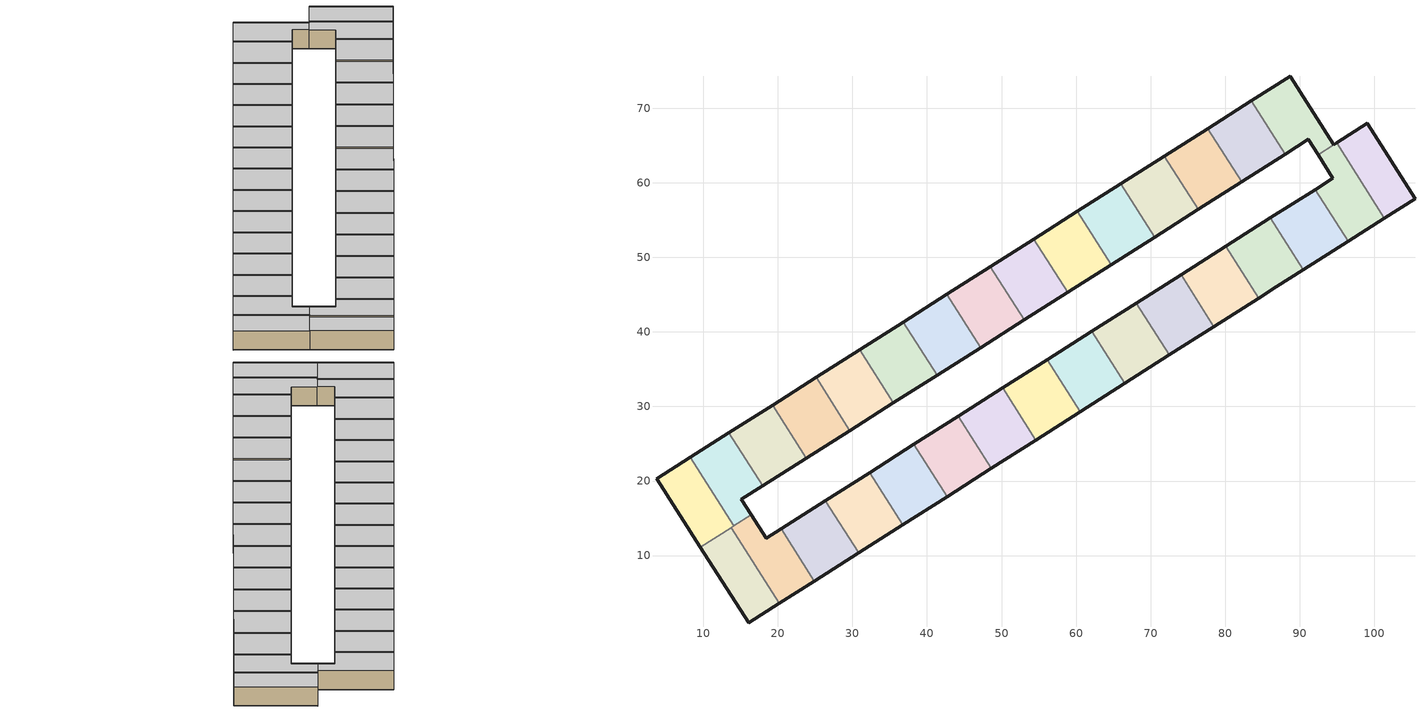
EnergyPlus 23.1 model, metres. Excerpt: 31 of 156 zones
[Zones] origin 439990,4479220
b56bda9013da5b2d_F3_dwelling_0
 floor to b56bda9013da5b2d_F2_dwelling_0 (EU_floor_Construction): 20.19,3.58 13.73,13.73 9.61,11.11 16.12,0.98 z9
 wall outside (EU_wall_Construction): 20.19,3.58 16.12,0.98 9.61,11.11 z9:12
 wall to b56bda9013da5b2d_F3_dwelling_1 (EU_wall_Construction): 13.73,13.73 20.19,3.58 z9:12
 wall to b56bda9013da5b2d_F3_dwelling_16 (EU_wall_Construction): 9.61,11.11 13.73,13.73 z9:12
 ceiling to b56bda9013da5b2d_F4_dwelling_0 (EU_floor_Construction): 13.73,13.73 20.19,3.58 16.12,0.98 9.61,11.11 z12
b56bda9013da5b2d_F3_dwelling_1
 floor to b56bda9013da5b2d_F2_dwelling_1 (EU_floor_Construction): 24.89,6.58 20.43,13.59 18.46,12.34 16.45,15.45 13.73,13.73 20.19,3.58 z9
 wall outside (EU_wall_Construction): 24.89,6.58 20.19,3.58 / 16.45,15.45 18.46,12.34 20.43,13.59 z9:12
 wall to b56bda9013da5b2d_F3_dwelling_2 (EU_wall_Construction): 20.43,13.59 24.89,6.58 z9:12
 wall to b56bda9013da5b2d_F3_dwelling_17 (EU_wall_Construction): 14.12,13.97 16.45,15.45 z9:12
 wall to b56bda9013da5b2d_F3_dwelling_16 (EU_wall_Construction): 13.73,13.73 14.12,13.97 z9:12
 ceiling to b56bda9013da5b2d_F4_dwelling_1 (EU_floor_Construction): 20.43,13.59 24.89,6.58 20.19,3.58 13.73,13.73 16.45,15.45 18.46,12.34 z12
b56bda9013da5b2d_F3_dwelling_10
 floor to b56bda9013da5b2d_F2_dwelling_10 (EU_floor_Construction): 78.48,40.71 74.07,47.66 68.08,43.86 72.5,36.9 z9
 wall outside (EU_wall_Construction): 68.08,43.86 74.07,47.66 / 78.48,40.71 72.5,36.9 z9:12
 wall to b56bda9013da5b2d_F3_dwelling_9 (EU_wall_Construction): 72.5,36.9 68.08,43.86 z9:12
 wall to b56bda9013da5b2d_F3_dwelling_11 (EU_wall_Construction): 74.07,47.66 78.48,40.71 z9:12
 ceiling to b56bda9013da5b2d_F4_dwelling_10 (EU_floor_Construction): 74.07,47.66 78.48,40.71 72.5,36.9 68.08,43.86 z12
b56bda9013da5b2d_F3_dwelling_11
 floor to b56bda9013da5b2d_F2_dwelling_11 (EU_floor_Construction): 84.47,44.53 80.07,51.47 74.07,47.66 78.48,40.71 z9
 wall outside (EU_wall_Construction): 74.07,47.66 80.07,51.47 / 84.47,44.53 78.48,40.71 z9:12
 wall to b56bda9013da5b2d_F3_dwelling_12 (EU_wall_Construction): 80.07,51.47 84.47,44.53 z9:12
 ceiling to b56bda9013da5b2d_F4_dwelling_11 (EU_floor_Construction): 80.07,51.47 84.47,44.53 78.48,40.71 74.07,47.66 z12
b56bda9013da5b2d_F3_dwelling_12
 floor to b56bda9013da5b2d_F2_dwelling_12 (EU_floor_Construction): 90.47,48.34 86.07,55.28 80.07,51.47 84.47,44.53 86.83,46.03 z9
 wall outside (EU_wall_Construction): 80.07,51.47 86.07,55.28 / 90.47,48.34 86.83,46.03 84.47,44.53 z9:12
 wall to b56bda9013da5b2d_F3_dwelling_13 (EU_wall_Construction): 86.07,55.28 90.47,48.34 z9:12
 ceiling to b56bda9013da5b2d_F4_dwelling_12 (EU_floor_Construction): 86.07,55.28 90.47,48.34 86.83,46.03 84.47,44.53 80.07,51.47 z12
b56bda9013da5b2d_F3_dwelling_13
 floor to b56bda9013da5b2d_F2_dwelling_13 (EU_floor_Construction): 96.47,52.14 92.06,59.09 86.07,55.28 90.47,48.34 z9
 wall outside (EU_wall_Construction): 86.07,55.28 92.06,59.09 / 96.47,52.14 90.47,48.34 z9:12
 wall to b56bda9013da5b2d_F3_dwelling_14 (EU_wall_Construction): 92.06,59.09 96.47,52.14 z9:12
 ceiling to b56bda9013da5b2d_F4_dwelling_13 (EU_floor_Construction): 92.06,59.09 96.47,52.14 90.47,48.34 86.07,55.28 z12
b56bda9013da5b2d_F3_dwelling_14
 floor adiabatic (EU_floor_Construction): 101.34,55.23 94.92,65.33 92.45,63.77 94.45,60.6 92.06,59.09 96.47,52.14 z9; 94.54,65.09 88.7,74.29 83.47,70.96 88.01,63.82 91.16,65.82 92.45,63.77 z9
 wall outside (EU_wall_Construction): 101.34,55.23 96.47,52.14 / 92.06,59.09 94.45,60.6 92.46,63.77 / 94.54,65.09 94.92,65.33 z9:12
 wall to b56bda9013da5b2d_F3_dwelling_15 (EU_wall_Construction): 94.92,65.33 101.34,55.23 z9:12
 wall to b56bda9013da5b2d_F3_dwelling_30 (EU_wall_Construction): 92.46,63.77 94.54,65.09 z9:12
 ceiling to b56bda9013da5b2d_F4_dwelling_30 (EU_floor_Construction): 94.92,65.33 101.34,55.23 96.47,52.14 92.06,59.09 94.45,60.6 92.45,63.77 z12; 88.7,74.29 94.54,65.09 92.45,63.77 91.16,65.82 88.01,63.82 83.47,70.96 z12
b56bda9013da5b2d_F3_dwelling_15
 floor to b56bda9013da5b2d_F2_dwelling_15 (EU_floor_Construction): 105.45,57.83 99.05,67.96 94.92,65.33 101.34,55.23 z9
 wall outside (EU_wall_Construction): 94.92,65.33 99.05,67.96 105.45,57.83 101.34,55.23 z9:12
 ceiling to b56bda9013da5b2d_F4_dwelling_15 (EU_floor_Construction): 99.05,67.96 105.45,57.83 101.34,55.23 94.92,65.33 z12
b56bda9013da5b2d_F3_dwelling_16
 floor to b56bda9013da5b2d_F2_dwelling_16 (EU_floor_Construction): 14.12,13.97 8.28,23.17 3.73,20.28 9.61,11.11 z9
 wall outside (EU_wall_Construction): 9.61,11.11 3.73,20.28 8.28,23.17 z9:12
 wall to b56bda9013da5b2d_F3_dwelling_17 (EU_wall_Construction): 8.28,23.17 14.12,13.97 z9:12
 ceiling to b56bda9013da5b2d_F4_dwelling_16 (EU_floor_Construction): 8.28,23.17 14.12,13.97 9.61,11.11 3.73,20.28 z12
b56bda9013da5b2d_F3_dwelling_17
 floor to b56bda9013da5b2d_F2_dwelling_17 (EU_floor_Construction): 16.45,15.45 15.1,17.52 17.97,19.34 13.45,26.45 8.28,23.17 14.12,13.97 z9
 wall outside (EU_wall_Construction): 8.28,23.17 13.45,26.45 / 17.97,19.34 15.1,17.52 16.45,15.45 z9:12
 wall to b56bda9013da5b2d_F3_dwelling_18 (EU_wall_Construction): 13.45,26.45 17.97,19.34 z9:12
 ceiling to b56bda9013da5b2d_F4_dwelling_17 (EU_floor_Construction): 13.45,26.45 17.97,19.34 15.1,17.52 16.45,15.45 14.12,13.97 8.28,23.17 z12
b56bda9013da5b2d_F3_dwelling_18
 floor to b56bda9013da5b2d_F2_dwelling_18 (EU_floor_Construction): 23.82,23.05 19.29,30.17 13.45,26.45 17.97,19.34 z9
 wall outside (EU_wall_Construction): 13.45,26.45 19.29,30.17 / 23.82,23.05 17.97,19.34 z9:12
 wall to b56bda9013da5b2d_F3_dwelling_19 (EU_wall_Construction): 19.29,30.17 23.82,23.05 z9:12
 ceiling to b56bda9013da5b2d_F4_dwelling_18 (EU_floor_Construction): 19.29,30.17 23.82,23.05 17.97,19.34 13.45,26.45 z12
b56bda9013da5b2d_F3_dwelling_19
 floor to b56bda9013da5b2d_F2_dwelling_19 (EU_floor_Construction): 29.66,26.77 25.14,33.88 19.29,30.17 23.82,23.05 z9
 wall outside (EU_wall_Construction): 19.29,30.17 25.14,33.88 / 29.66,26.77 23.82,23.05 z9:12
 wall to b56bda9013da5b2d_F3_dwelling_20 (EU_wall_Construction): 25.14,33.88 29.66,26.77 z9:12
 ceiling to b56bda9013da5b2d_F4_dwelling_19 (EU_floor_Construction): 25.14,33.88 29.66,26.77 23.82,23.05 19.29,30.17 z12
b56bda9013da5b2d_F3_dwelling_2
 floor to b56bda9013da5b2d_F2_dwelling_2 (EU_floor_Construction): 30.82,10.35 26.36,17.36 20.43,13.59 24.89,6.58 z9
 wall outside (EU_wall_Construction): 20.43,13.59 26.36,17.36 / 30.82,10.35 24.89,6.58 z9:12
 wall to b56bda9013da5b2d_F3_dwelling_3 (EU_wall_Construction): 26.36,17.36 30.82,10.35 z9:12
 ceiling to b56bda9013da5b2d_F4_dwelling_2 (EU_floor_Construction): 26.36,17.36 30.82,10.35 24.89,6.58 20.43,13.59 z12
b56bda9013da5b2d_F3_dwelling_20
 floor to b56bda9013da5b2d_F2_dwelling_20 (EU_floor_Construction): 35.51,30.48 30.98,37.6 25.14,33.88 29.66,26.77 z9
 wall outside (EU_wall_Construction): 25.14,33.88 30.98,37.6 / 35.51,30.48 29.66,26.77 z9:12
 wall to b56bda9013da5b2d_F3_dwelling_21 (EU_wall_Construction): 30.98,37.6 35.51,30.48 z9:12
 ceiling to b56bda9013da5b2d_F4_dwelling_20 (EU_floor_Construction): 30.98,37.6 35.51,30.48 29.66,26.77 25.14,33.88 z12
b56bda9013da5b2d_F3_dwelling_21
 floor to b56bda9013da5b2d_F2_dwelling_21 (EU_floor_Construction): 41.35,34.19 36.82,41.31 30.98,37.6 35.51,30.48 z9
 wall outside (EU_wall_Construction): 30.98,37.6 36.82,41.31 / 41.35,34.19 35.51,30.48 z9:12
 wall to b56bda9013da5b2d_F3_dwelling_22 (EU_wall_Construction): 36.82,41.31 41.35,34.19 z9:12
 ceiling to b56bda9013da5b2d_F4_dwelling_21 (EU_floor_Construction): 36.82,41.31 41.35,34.19 35.51,30.48 30.98,37.6 z12
b56bda9013da5b2d_F3_dwelling_22
 floor to b56bda9013da5b2d_F2_dwelling_22 (EU_floor_Construction): 47.19,37.9 42.66,45.02 36.82,41.31 41.35,34.19 z9
 wall outside (EU_wall_Construction): 36.82,41.31 42.66,45.02 / 47.19,37.9 41.35,34.19 z9:12
 wall to b56bda9013da5b2d_F3_dwelling_23 (EU_wall_Construction): 42.66,45.02 47.19,37.9 z9:12
 ceiling to b56bda9013da5b2d_F4_dwelling_22 (EU_floor_Construction): 42.66,45.02 47.19,37.9 41.35,34.19 36.82,41.31 z12
b56bda9013da5b2d_F3_dwelling_23
 floor to b56bda9013da5b2d_F2_dwelling_23 (EU_floor_Construction): 53.03,41.6 48.5,48.73 42.66,45.02 47.19,37.9 z9
 wall outside (EU_wall_Construction): 42.66,45.02 48.5,48.73 / 53.03,41.6 47.19,37.9 z9:12
 wall to b56bda9013da5b2d_F3_dwelling_24 (EU_wall_Construction): 48.5,48.73 53.03,41.6 z9:12
 ceiling to b56bda9013da5b2d_F4_dwelling_23 (EU_floor_Construction): 48.5,48.73 53.03,41.6 47.19,37.9 42.66,45.02 z12
b56bda9013da5b2d_F3_dwelling_24
 floor to b56bda9013da5b2d_F2_dwelling_24 (EU_floor_Construction): 58.86,45.31 54.33,52.44 48.5,48.73 53.03,41.6 z9
 wall outside (EU_wall_Construction): 48.5,48.73 54.33,52.44 / 58.86,45.31 53.03,41.6 z9:12
 wall to b56bda9013da5b2d_F3_dwelling_25 (EU_wall_Construction): 54.33,52.44 58.87,45.31 z9:12
 ceiling to b56bda9013da5b2d_F4_dwelling_24 (EU_floor_Construction): 54.33,52.44 58.86,45.31 53.03,41.6 48.5,48.73 z12
b56bda9013da5b2d_F3_dwelling_25
 floor to b56bda9013da5b2d_F2_dwelling_25 (EU_floor_Construction): 64.7,49.01 60.16,56.15 54.33,52.44 58.86,45.31 z9
 wall outside (EU_wall_Construction): 54.33,52.44 60.16,56.15 / 64.7,49.01 58.86,45.31 z9:12
 wall to b56bda9013da5b2d_F3_dwelling_26 (EU_wall_Construction): 60.16,56.15 64.7,49.01 z9:12
 ceiling to b56bda9013da5b2d_F4_dwelling_25 (EU_floor_Construction): 60.16,56.15 64.7,49.01 58.86,45.31 54.33,52.44 z12
b56bda9013da5b2d_F3_dwelling_26
 floor to b56bda9013da5b2d_F2_dwelling_26 (EU_floor_Construction): 70.53,52.72 65.99,59.86 60.16,56.15 64.7,49.01 z9
 wall outside (EU_wall_Construction): 60.16,56.15 65.99,59.86 / 70.53,52.72 64.7,49.01 z9:12
 wall to b56bda9013da5b2d_F3_dwelling_27 (EU_wall_Construction): 65.99,59.86 70.53,52.72 z9:12
 ceiling to b56bda9013da5b2d_F4_dwelling_26 (EU_floor_Construction): 65.99,59.86 70.53,52.72 64.7,49.01 60.16,56.15 z12
b56bda9013da5b2d_F3_dwelling_27
 floor to b56bda9013da5b2d_F2_dwelling_27 (EU_floor_Construction): 76.36,56.42 71.82,63.56 65.99,59.86 70.53,52.72 z9
 wall outside (EU_wall_Construction): 65.99,59.86 71.82,63.56 / 76.36,56.42 70.53,52.72 z9:12
 wall to b56bda9013da5b2d_F3_dwelling_28 (EU_wall_Construction): 71.82,63.56 76.36,56.42 z9:12
 ceiling to b56bda9013da5b2d_F4_dwelling_27 (EU_floor_Construction): 71.82,63.56 76.36,56.42 70.53,52.72 65.99,59.86 z12
b56bda9013da5b2d_F3_dwelling_28
 floor to b56bda9013da5b2d_F2_dwelling_28 (EU_floor_Construction): 82.19,60.12 77.65,67.26 71.82,63.56 76.36,56.42 z9
 wall outside (EU_wall_Construction): 71.82,63.56 77.65,67.26 / 82.19,60.12 76.36,56.42 z9:12
 wall to b56bda9013da5b2d_F3_dwelling_29 (EU_wall_Construction): 77.65,67.26 82.19,60.12 z9:12
 ceiling to b56bda9013da5b2d_F4_dwelling_28 (EU_floor_Construction): 77.65,67.26 82.19,60.12 76.36,56.42 71.82,63.56 z12
b56bda9013da5b2d_F3_dwelling_29
 floor to b56bda9013da5b2d_F2_dwelling_29 (EU_floor_Construction): 88.01,63.82 83.47,70.96 77.65,67.26 82.19,60.12 z9
 wall outside (EU_wall_Construction): 77.65,67.26 83.47,70.96 / 88.01,63.82 82.19,60.12 z9:12
 wall to b56bda9013da5b2d_F3_dwelling_30 (EU_wall_Construction): 83.47,70.96 88.01,63.82 z9:12
 ceiling to b56bda9013da5b2d_F4_dwelling_29 (EU_floor_Construction): 83.47,70.96 88.01,63.82 82.19,60.12 77.65,67.26 z12
b56bda9013da5b2d_F3_dwelling_3
 floor to b56bda9013da5b2d_F2_dwelling_3 (EU_floor_Construction): 36.75,14.13 32.3,21.13 26.36,17.36 30.82,10.35 z9
 wall outside (EU_wall_Construction): 26.36,17.36 32.3,21.13 / 36.75,14.13 30.82,10.35 z9:12
 wall to b56bda9013da5b2d_F3_dwelling_4 (EU_wall_Construction): 32.3,21.13 36.75,14.13 z9:12
 ceiling to b56bda9013da5b2d_F4_dwelling_3 (EU_floor_Construction): 32.3,21.13 36.75,14.13 30.82,10.35 26.36,17.36 z12
b56bda9013da5b2d_F3_dwelling_30
 floor to b56bda9013da5b2d_F2_dwelling_30 (EU_floor_Construction): 94.54,65.09 88.7,74.29 83.47,70.96 88.01,63.82 91.16,65.82 92.45,63.77 z9; 101.34,55.23 94.92,65.33 92.45,63.77 94.45,60.6 92.06,59.09 96.47,52.14 z9
 wall outside (EU_wall_Construction): 92.46,63.77 91.16,65.82 88.01,63.82 / 83.47,70.96 88.7,74.29 94.54,65.09 z9:12
 ceiling to b56bda9013da5b2d_F4_dwelling_30 (EU_floor_Construction): 88.7,74.29 94.54,65.09 92.45,63.77 91.16,65.82 88.01,63.82 83.47,70.96 z12; 94.92,65.33 101.34,55.23 96.47,52.14 92.06,59.09 94.45,60.6 92.45,63.77 z12
b56bda9013da5b2d_F3_dwelling_4
 floor to b56bda9013da5b2d_F2_dwelling_4 (EU_floor_Construction): 42.69,17.91 38.25,24.91 32.3,21.13 36.75,14.13 z9
 wall outside (EU_wall_Construction): 32.3,21.13 38.25,24.91 / 42.69,17.91 36.75,14.13 z9:12
 wall to b56bda9013da5b2d_F3_dwelling_5 (EU_wall_Construction): 38.25,24.91 42.69,17.91 z9:12
 ceiling to b56bda9013da5b2d_F4_dwelling_4 (EU_floor_Construction): 38.25,24.91 42.69,17.91 36.75,14.13 32.3,21.13 z12
b56bda9013da5b2d_F3_dwelling_5
 floor to b56bda9013da5b2d_F2_dwelling_5 (EU_floor_Construction): 48.64,21.7 44.2,28.69 38.25,24.91 42.69,17.91 z9
 wall outside (EU_wall_Construction): 38.25,24.91 44.2,28.69 / 48.64,21.7 42.69,17.91 z9:12
 wall to b56bda9013da5b2d_F3_dwelling_6 (EU_wall_Construction): 44.2,28.69 48.64,21.7 z9:12
 ceiling to b56bda9013da5b2d_F4_dwelling_5 (EU_floor_Construction): 44.2,28.69 48.64,21.7 42.69,17.91 38.25,24.91 z12
b56bda9013da5b2d_F3_dwelling_6
 floor to b56bda9013da5b2d_F2_dwelling_6 (EU_floor_Construction): 54.59,25.5 50.16,32.47 44.2,28.69 48.64,21.7 z9
 wall outside (EU_wall_Construction): 44.2,28.69 50.16,32.47 / 54.59,25.5 48.64,21.7 z9:12
 wall to b56bda9013da5b2d_F3_dwelling_7 (EU_wall_Construction): 50.16,32.47 54.59,25.5 z9:12
 ceiling to b56bda9013da5b2d_F4_dwelling_6 (EU_floor_Construction): 50.16,32.47 54.59,25.5 48.64,21.7 44.2,28.69 z12
b56bda9013da5b2d_F3_dwelling_7
 floor to b56bda9013da5b2d_F2_dwelling_7 (EU_floor_Construction): 60.56,29.29 56.13,36.26 50.16,32.47 54.59,25.5 z9
 wall outside (EU_wall_Construction): 50.16,32.47 56.13,36.26 / 60.56,29.29 54.59,25.5 z9:12
 wall to b56bda9013da5b2d_F3_dwelling_8 (EU_wall_Construction): 56.13,36.26 60.56,29.29 z9:12
 ceiling to b56bda9013da5b2d_F4_dwelling_7 (EU_floor_Construction): 56.13,36.26 60.56,29.29 54.59,25.5 50.16,32.47 z12
b56bda9013da5b2d_F3_dwelling_8
 floor to b56bda9013da5b2d_F2_dwelling_8 (EU_floor_Construction): 66.52,33.1 62.1,40.06 56.13,36.26 60.56,29.29 z9
 wall outside (EU_wall_Construction): 56.13,36.26 62.1,40.06 / 66.53,33.1 60.56,29.29 z9:12
 wall to b56bda9013da5b2d_F3_dwelling_9 (EU_wall_Construction): 62.1,40.06 66.53,33.1 z9:12
 ceiling to b56bda9013da5b2d_F4_dwelling_8 (EU_floor_Construction): 62.1,40.06 66.52,33.1 60.56,29.29 56.13,36.26 z12
b56bda9013da5b2d_F3_dwelling_9
 floor to b56bda9013da5b2d_F2_dwelling_9 (EU_floor_Construction): 72.5,36.9 68.08,43.86 62.1,40.06 66.52,33.1 z9
 wall outside (EU_wall_Construction): 62.1,40.06 68.08,43.86 / 72.5,36.9 66.53,33.1 z9:12
 ceiling to b56bda9013da5b2d_F4_dwelling_9 (EU_floor_Construction): 68.08,43.86 72.5,36.9 66.52,33.1 62.1,40.06 z12
[Building]
EU S2 Campaign: North Axis=0; Terrain=City; Solar Distribution=FullExterior
[Site:Location]
Madrid: Latitude=40.5; Longitude=-3.5; Time Zone=1; Elevation=609
[SizingPeriod:WeatherFileDays]
AnnualSizingPeriod: Begin Month=1; Begin Day of Month=1; End Month=12; End Day of Month=31; Day of Week for Start Day=Monday; Use Weather File Daylight Saving Period=No; Use Weather File Rain and Snow Indicators=No
[MATERIAL]
EU_InternalMass_Material: Roughness=MediumRough; Thickness=0.1; Conductivity=1; Density=1800; Specific Heat=900; Thermal Absorptance=0.9; Solar Absorptance=0.7; Visible Absorptance=0.7
[MATERIAL:NOMASS] Roughness=MediumRough; Thermal Absorptance=0.9; Solar Absorptance=0.7; Visible Absorptance=0.7
Name | Thermal Resistance
EU_wall_NoMass | 0.609216
EU_floor_NoMass | 0.568163
[CONSTRUCTION]
EU_wall_Construction: EU_wall_NoMass
EU_floor_Construction: EU_floor_NoMass
EU_InternalMass_Construction: EU_InternalMass_Material
[ZONE] Type=1; Multiplier=1; Ceiling Height=autocalculate; Floor Area=autocalculate; Part of Total Floor Area=Yes
Name | Volume
b56bda9013da5b2d_F3_dwelling_0; b56bda9013da5b2d_F3_dwelling_25 | 175.195
b56bda9013da5b2d_F3_dwelling_1 | 175.227
b56bda9013da5b2d_F3_dwelling_10 | 175.218
b56bda9013da5b2d_F3_dwelling_11 | 175.216
b56bda9013da5b2d_F3_dwelling_12 | 175.201
b56bda9013da5b2d_F3_dwelling_13 | 175.232
b56bda9013da5b2d_F3_dwelling_14; b56bda9013da5b2d_F3_dwelling_30 | 350.438
b56bda9013da5b2d_F3_dwelling_15 | 175.203
b56bda9013da5b2d_F3_dwelling_16 | 175.2
b56bda9013da5b2d_F3_dwelling_17; b56bda9013da5b2d_F3_dwelling_20 | 175.209
b56bda9013da5b2d_F3_dwelling_18; b56bda9013da5b2d_F3_dwelling_7 | 175.188
b56bda9013da5b2d_F3_dwelling_19 | 175.198
b56bda9013da5b2d_F3_dwelling_2; b56bda9013da5b2d_F3_dwelling_22; b56bda9013da5b2d_F3_dwelling_3 | 175.204
b56bda9013da5b2d_F3_dwelling_21 | 175.213
b56bda9013da5b2d_F3_dwelling_23 | 175.212
b56bda9013da5b2d_F3_dwelling_24; b56bda9013da5b2d_F3_dwelling_29 | 175.214
b56bda9013da5b2d_F3_dwelling_26 | 175.234
b56bda9013da5b2d_F3_dwelling_27; b56bda9013da5b2d_F3_dwelling_28 | 175.208
b56bda9013da5b2d_F3_dwelling_4 | 175.205
b56bda9013da5b2d_F3_dwelling_5 | 175.238
b56bda9013da5b2d_F3_dwelling_6 | 175.22
b56bda9013da5b2d_F3_dwelling_8 | 175.239
b56bda9013da5b2d_F3_dwelling_9 | 175.202
[INTERNALMASS] Construction=EU_InternalMass_Construction
Name | Zone or ZoneList | Surface Area
b56bda9013da5b2d_F3_dwelling_0_EU_InternalMass | b56bda9013da5b2d_F3_dwelling_0 | 58.3983
b56bda9013da5b2d_F3_dwelling_1_EU_InternalMass | b56bda9013da5b2d_F3_dwelling_1 | 58.4092
b56bda9013da5b2d_F3_dwelling_2_EU_InternalMass | b56bda9013da5b2d_F3_dwelling_2 | 58.4014
b56bda9013da5b2d_F3_dwelling_3_EU_InternalMass | b56bda9013da5b2d_F3_dwelling_3 | 58.4013
b56bda9013da5b2d_F3_dwelling_4_EU_InternalMass | b56bda9013da5b2d_F3_dwelling_4 | 58.4017
b56bda9013da5b2d_F3_dwelling_5_EU_InternalMass | b56bda9013da5b2d_F3_dwelling_5 | 58.4126
b56bda9013da5b2d_F3_dwelling_6_EU_InternalMass | b56bda9013da5b2d_F3_dwelling_6 | 58.4066
b56bda9013da5b2d_F3_dwelling_7_EU_InternalMass | b56bda9013da5b2d_F3_dwelling_7 | 58.396
b56bda9013da5b2d_F3_dwelling_8_EU_InternalMass | b56bda9013da5b2d_F3_dwelling_8 | 58.4132
b56bda9013da5b2d_F3_dwelling_9_EU_InternalMass | b56bda9013da5b2d_F3_dwelling_9 | 58.4006
b56bda9013da5b2d_F3_dwelling_10_EU_InternalMass | b56bda9013da5b2d_F3_dwelling_10 | 58.4062
b56bda9013da5b2d_F3_dwelling_11_EU_InternalMass | b56bda9013da5b2d_F3_dwelling_11 | 58.4054
b56bda9013da5b2d_F3_dwelling_12_EU_InternalMass | b56bda9013da5b2d_F3_dwelling_12 | 58.4005
b56bda9013da5b2d_F3_dwelling_13_EU_InternalMass | b56bda9013da5b2d_F3_dwelling_13 | 58.4108
b56bda9013da5b2d_F3_dwelling_14_EU_InternalMass | b56bda9013da5b2d_F3_dwelling_14 | 58.4095
b56bda9013da5b2d_F3_dwelling_15_EU_InternalMass | b56bda9013da5b2d_F3_dwelling_15 | 58.401
b56bda9013da5b2d_F3_dwelling_16_EU_InternalMass | b56bda9013da5b2d_F3_dwelling_16 | 62.2978
b56bda9013da5b2d_F3_dwelling_17_EU_InternalMass | b56bda9013da5b2d_F3_dwelling_17 | 62.294
b56bda9013da5b2d_F3_dwelling_18_EU_InternalMass | b56bda9013da5b2d_F3_dwelling_18 | 62.2916
b56bda9013da5b2d_F3_dwelling_19_EU_InternalMass | b56bda9013da5b2d_F3_dwelling_19 | 62.2994
b56bda9013da5b2d_F3_dwelling_20_EU_InternalMass | b56bda9013da5b2d_F3_dwelling_20 | 62.3019
b56bda9013da5b2d_F3_dwelling_21_EU_InternalMass | b56bda9013da5b2d_F3_dwelling_21 | 62.2973
b56bda9013da5b2d_F3_dwelling_22_EU_InternalMass | b56bda9013da5b2d_F3_dwelling_22 | 62.295
b56bda9013da5b2d_F3_dwelling_23_EU_InternalMass | b56bda9013da5b2d_F3_dwelling_23 | 62.3044
b56bda9013da5b2d_F3_dwelling_24_EU_InternalMass | b56bda9013da5b2d_F3_dwelling_24 | 62.2896
b56bda9013da5b2d_F3_dwelling_25_EU_InternalMass | b56bda9013da5b2d_F3_dwelling_25 | 62.2981
b56bda9013da5b2d_F3_dwelling_26_EU_InternalMass | b56bda9013da5b2d_F3_dwelling_26 | 62.2934
b56bda9013da5b2d_F3_dwelling_27_EU_InternalMass | b56bda9013da5b2d_F3_dwelling_27 | 62.2966
b56bda9013da5b2d_F3_dwelling_28_EU_InternalMass | b56bda9013da5b2d_F3_dwelling_28 | 62.2988
b56bda9013da5b2d_F3_dwelling_29_EU_InternalMass | b56bda9013da5b2d_F3_dwelling_29 | 62.2911
b56bda9013da5b2d_F3_dwelling_30_EU_InternalMass | b56bda9013da5b2d_F3_dwelling_30 | 62.2975
[OTHEREQUIPMENT] Fuel Type=Electricity; Design Level Calculation Method=Watts/Area; Power per Zone Floor Area=1; Fraction Latent=0; Fraction Radiant=0; Fraction Lost=0; Carbon Dioxide Generation Rate=0; EndUse Subcategory=EU_Step8_InternalGains
Name | Zone or ZoneList or Space or SpaceList | Schedule
EU_Step8_InternalGain_b56bda9013da5b2d_F3_dwelling_0_f000 | b56bda9013da5b2d_F3_dwelling_0 | EU_Step8_GainSchedule_b56bda9013da5b2d_F3_dwelling_0_f000
EU_Step8_InternalGain_b56bda9013da5b2d_F3_dwelling_1_f000 | b56bda9013da5b2d_F3_dwelling_1 | EU_Step8_GainSchedule_b56bda9013da5b2d_F3_dwelling_1_f000
EU_Step8_InternalGain_b56bda9013da5b2d_F3_dwelling_2_f000 | b56bda9013da5b2d_F3_dwelling_2 | EU_Step8_GainSchedule_b56bda9013da5b2d_F3_dwelling_2_f000
EU_Step8_InternalGain_b56bda9013da5b2d_F3_dwelling_3_f000 | b56bda9013da5b2d_F3_dwelling_3 | EU_Step8_GainSchedule_b56bda9013da5b2d_F3_dwelling_3_f000
EU_Step8_InternalGain_b56bda9013da5b2d_F3_dwelling_4_f000 | b56bda9013da5b2d_F3_dwelling_4 | EU_Step8_GainSchedule_b56bda9013da5b2d_F3_dwelling_4_f000
EU_Step8_InternalGain_b56bda9013da5b2d_F3_dwelling_5_f000 | b56bda9013da5b2d_F3_dwelling_5 | EU_Step8_GainSchedule_b56bda9013da5b2d_F3_dwelling_5_f000
EU_Step8_InternalGain_b56bda9013da5b2d_F3_dwelling_6_f000 | b56bda9013da5b2d_F3_dwelling_6 | EU_Step8_GainSchedule_b56bda9013da5b2d_F3_dwelling_6_f000
EU_Step8_InternalGain_b56bda9013da5b2d_F3_dwelling_7_f000 | b56bda9013da5b2d_F3_dwelling_7 | EU_Step8_GainSchedule_b56bda9013da5b2d_F3_dwelling_7_f000
EU_Step8_InternalGain_b56bda9013da5b2d_F3_dwelling_8_f000 | b56bda9013da5b2d_F3_dwelling_8 | EU_Step8_GainSchedule_b56bda9013da5b2d_F3_dwelling_8_f000
EU_Step8_InternalGain_b56bda9013da5b2d_F3_dwelling_9_f000 | b56bda9013da5b2d_F3_dwelling_9 | EU_Step8_GainSchedule_b56bda9013da5b2d_F3_dwelling_9_f000
EU_Step8_InternalGain_b56bda9013da5b2d_F3_dwelling_10_f000 | b56bda9013da5b2d_F3_dwelling_10 | EU_Step8_GainSchedule_b56bda9013da5b2d_F3_dwelling_10_f000
EU_Step8_InternalGain_b56bda9013da5b2d_F3_dwelling_11_f000 | b56bda9013da5b2d_F3_dwelling_11 | EU_Step8_GainSchedule_b56bda9013da5b2d_F3_dwelling_11_f000
EU_Step8_InternalGain_b56bda9013da5b2d_F3_dwelling_12_f000 | b56bda9013da5b2d_F3_dwelling_12 | EU_Step8_GainSchedule_b56bda9013da5b2d_F3_dwelling_12_f000
EU_Step8_InternalGain_b56bda9013da5b2d_F3_dwelling_13_f000 | b56bda9013da5b2d_F3_dwelling_13 | EU_Step8_GainSchedule_b56bda9013da5b2d_F3_dwelling_13_f000
EU_Step8_InternalGain_b56bda9013da5b2d_F3_dwelling_14_f000 | b56bda9013da5b2d_F3_dwelling_14 | EU_Step8_GainSchedule_b56bda9013da5b2d_F3_dwelling_14_f000
EU_Step8_InternalGain_b56bda9013da5b2d_F3_dwelling_15_f000 | b56bda9013da5b2d_F3_dwelling_15 | EU_Step8_GainSchedule_b56bda9013da5b2d_F3_dwelling_15_f000
EU_Step8_InternalGain_b56bda9013da5b2d_F3_dwelling_16_f000 | b56bda9013da5b2d_F3_dwelling_16 | EU_Step8_GainSchedule_b56bda9013da5b2d_F3_dwelling_16_f000
EU_Step8_InternalGain_b56bda9013da5b2d_F3_dwelling_17_f000 | b56bda9013da5b2d_F3_dwelling_17 | EU_Step8_GainSchedule_b56bda9013da5b2d_F3_dwelling_17_f000
EU_Step8_InternalGain_b56bda9013da5b2d_F3_dwelling_18_f000 | b56bda9013da5b2d_F3_dwelling_18 | EU_Step8_GainSchedule_b56bda9013da5b2d_F3_dwelling_18_f000
EU_Step8_InternalGain_b56bda9013da5b2d_F3_dwelling_19_f000 | b56bda9013da5b2d_F3_dwelling_19 | EU_Step8_GainSchedule_b56bda9013da5b2d_F3_dwelling_19_f000
EU_Step8_InternalGain_b56bda9013da5b2d_F3_dwelling_20_f000 | b56bda9013da5b2d_F3_dwelling_20 | EU_Step8_GainSchedule_b56bda9013da5b2d_F3_dwelling_20_f000
EU_Step8_InternalGain_b56bda9013da5b2d_F3_dwelling_21_f000 | b56bda9013da5b2d_F3_dwelling_21 | EU_Step8_GainSchedule_b56bda9013da5b2d_F3_dwelling_21_f000
EU_Step8_InternalGain_b56bda9013da5b2d_F3_dwelling_22_f000 | b56bda9013da5b2d_F3_dwelling_22 | EU_Step8_GainSchedule_b56bda9013da5b2d_F3_dwelling_22_f000
EU_Step8_InternalGain_b56bda9013da5b2d_F3_dwelling_23_f000 | b56bda9013da5b2d_F3_dwelling_23 | EU_Step8_GainSchedule_b56bda9013da5b2d_F3_dwelling_23_f000
EU_Step8_InternalGain_b56bda9013da5b2d_F3_dwelling_24_f000 | b56bda9013da5b2d_F3_dwelling_24 | EU_Step8_GainSchedule_b56bda9013da5b2d_F3_dwelling_24_f000
EU_Step8_InternalGain_b56bda9013da5b2d_F3_dwelling_25_f000 | b56bda9013da5b2d_F3_dwelling_25 | EU_Step8_GainSchedule_b56bda9013da5b2d_F3_dwelling_25_f000
EU_Step8_InternalGain_b56bda9013da5b2d_F3_dwelling_26_f000 | b56bda9013da5b2d_F3_dwelling_26 | EU_Step8_GainSchedule_b56bda9013da5b2d_F3_dwelling_26_f000
EU_Step8_InternalGain_b56bda9013da5b2d_F3_dwelling_27_f000 | b56bda9013da5b2d_F3_dwelling_27 | EU_Step8_GainSchedule_b56bda9013da5b2d_F3_dwelling_27_f000
EU_Step8_InternalGain_b56bda9013da5b2d_F3_dwelling_28_f000 | b56bda9013da5b2d_F3_dwelling_28 | EU_Step8_GainSchedule_b56bda9013da5b2d_F3_dwelling_28_f000
EU_Step8_InternalGain_b56bda9013da5b2d_F3_dwelling_29_f000 | b56bda9013da5b2d_F3_dwelling_29 | EU_Step8_GainSchedule_b56bda9013da5b2d_F3_dwelling_29_f000
EU_Step8_InternalGain_b56bda9013da5b2d_F3_dwelling_30_f000 | b56bda9013da5b2d_F3_dwelling_30 | EU_Step8_GainSchedule_b56bda9013da5b2d_F3_dwelling_30_f000
[ZONEVENTILATION:DESIGNFLOWRATE] Schedule=EU_AlwaysOn; Design Flow Rate Calculation Method=AirChanges/Hour; Air Changes per Hour=0.752966; Ventilation Type=Natural; Fan Pressure Rise=0; Fan Total Efficiency=1; Constant Term Coefficient=1; Temperature Term Coefficient=0; Velocity Term Coefficient=0; Velocity Squared Term Coefficient=0; Minimum Indoor Temperature=-100; Maximum Indoor Temperature=100; Delta Temperature=-100; Minimum Outdoor Temperature=-100; Maximum Outdoor Temperature=100; Maximum Wind Speed=40
Name | Zone or ZoneList or Space or SpaceList
EU_ConstantAir_b56bda9013da5b2d_F3_dwelling_0 | b56bda9013da5b2d_F3_dwelling_0
EU_ConstantAir_b56bda9013da5b2d_F3_dwelling_1 | b56bda9013da5b2d_F3_dwelling_1
EU_ConstantAir_b56bda9013da5b2d_F3_dwelling_2 | b56bda9013da5b2d_F3_dwelling_2
EU_ConstantAir_b56bda9013da5b2d_F3_dwelling_3 | b56bda9013da5b2d_F3_dwelling_3
EU_ConstantAir_b56bda9013da5b2d_F3_dwelling_4 | b56bda9013da5b2d_F3_dwelling_4
EU_ConstantAir_b56bda9013da5b2d_F3_dwelling_5 | b56bda9013da5b2d_F3_dwelling_5
EU_ConstantAir_b56bda9013da5b2d_F3_dwelling_6 | b56bda9013da5b2d_F3_dwelling_6
EU_ConstantAir_b56bda9013da5b2d_F3_dwelling_7 | b56bda9013da5b2d_F3_dwelling_7
EU_ConstantAir_b56bda9013da5b2d_F3_dwelling_8 | b56bda9013da5b2d_F3_dwelling_8
EU_ConstantAir_b56bda9013da5b2d_F3_dwelling_9 | b56bda9013da5b2d_F3_dwelling_9
EU_ConstantAir_b56bda9013da5b2d_F3_dwelling_10 | b56bda9013da5b2d_F3_dwelling_10
EU_ConstantAir_b56bda9013da5b2d_F3_dwelling_11 | b56bda9013da5b2d_F3_dwelling_11
EU_ConstantAir_b56bda9013da5b2d_F3_dwelling_12 | b56bda9013da5b2d_F3_dwelling_12
EU_ConstantAir_b56bda9013da5b2d_F3_dwelling_13 | b56bda9013da5b2d_F3_dwelling_13
EU_ConstantAir_b56bda9013da5b2d_F3_dwelling_14 | b56bda9013da5b2d_F3_dwelling_14
EU_ConstantAir_b56bda9013da5b2d_F3_dwelling_15 | b56bda9013da5b2d_F3_dwelling_15
EU_ConstantAir_b56bda9013da5b2d_F3_dwelling_16 | b56bda9013da5b2d_F3_dwelling_16
EU_ConstantAir_b56bda9013da5b2d_F3_dwelling_17 | b56bda9013da5b2d_F3_dwelling_17
EU_ConstantAir_b56bda9013da5b2d_F3_dwelling_18 | b56bda9013da5b2d_F3_dwelling_18
EU_ConstantAir_b56bda9013da5b2d_F3_dwelling_19 | b56bda9013da5b2d_F3_dwelling_19
EU_ConstantAir_b56bda9013da5b2d_F3_dwelling_20 | b56bda9013da5b2d_F3_dwelling_20
EU_ConstantAir_b56bda9013da5b2d_F3_dwelling_21 | b56bda9013da5b2d_F3_dwelling_21
EU_ConstantAir_b56bda9013da5b2d_F3_dwelling_22 | b56bda9013da5b2d_F3_dwelling_22
EU_ConstantAir_b56bda9013da5b2d_F3_dwelling_23 | b56bda9013da5b2d_F3_dwelling_23
EU_ConstantAir_b56bda9013da5b2d_F3_dwelling_24 | b56bda9013da5b2d_F3_dwelling_24
EU_ConstantAir_b56bda9013da5b2d_F3_dwelling_25 | b56bda9013da5b2d_F3_dwelling_25
EU_ConstantAir_b56bda9013da5b2d_F3_dwelling_26 | b56bda9013da5b2d_F3_dwelling_26
EU_ConstantAir_b56bda9013da5b2d_F3_dwelling_27 | b56bda9013da5b2d_F3_dwelling_27
EU_ConstantAir_b56bda9013da5b2d_F3_dwelling_28 | b56bda9013da5b2d_F3_dwelling_28
EU_ConstantAir_b56bda9013da5b2d_F3_dwelling_29 | b56bda9013da5b2d_F3_dwelling_29
EU_ConstantAir_b56bda9013da5b2d_F3_dwelling_30 | b56bda9013da5b2d_F3_dwelling_30
[HVACTEMPLATE:ZONE:IDEALLOADSAIRSYSTEM] System Availability Schedule=EU_AlwaysOn; Maximum Heating Supply Air Temperature=50; Minimum Cooling Supply Air Temperature=13; Maximum Heating Supply Air Humidity Ratio=0.0156; Minimum Cooling Supply Air Humidity Ratio=0.0077; Heating Limit=NoLimit; Cooling Limit=NoLimit; Heating Availability Schedule=EU_AlwaysOn; Cooling Availability Schedule=EU_CoolingOff; Dehumidification Control Type=ConstantSensibleHeatRatio; Cooling Sensible Heat Ratio=0.7; Dehumidification Setpoint=60; Humidification Control Type=None; Humidification Setpoint=30; Outdoor Air Method=None; Outdoor Air Flow Rate per Person=0.00944; Outdoor Air Flow Rate per Zone Floor Area=0; Outdoor Air Flow Rate per Zone=0; Demand Controlled Ventilation Type=None; Outdoor Air Economizer Type=NoEconomizer; Heat Recovery Type=None; Sensible Heat Recovery Effectiveness=0.7; Latent Heat Recovery Effectiveness=0.65
Name | Template Thermostat
b56bda9013da5b2d_F3_dwelling_0 | EU_HeatOnly_b56bda9013da5b2d_F3_dwelling_0
b56bda9013da5b2d_F3_dwelling_1 | EU_HeatOnly_b56bda9013da5b2d_F3_dwelling_1
b56bda9013da5b2d_F3_dwelling_2 | EU_HeatOnly_b56bda9013da5b2d_F3_dwelling_2
b56bda9013da5b2d_F3_dwelling_3 | EU_HeatOnly_b56bda9013da5b2d_F3_dwelling_3
b56bda9013da5b2d_F3_dwelling_4 | EU_HeatOnly_b56bda9013da5b2d_F3_dwelling_4
b56bda9013da5b2d_F3_dwelling_5 | EU_HeatOnly_b56bda9013da5b2d_F3_dwelling_5
b56bda9013da5b2d_F3_dwelling_6 | EU_HeatOnly_b56bda9013da5b2d_F3_dwelling_6
b56bda9013da5b2d_F3_dwelling_7 | EU_HeatOnly_b56bda9013da5b2d_F3_dwelling_7
b56bda9013da5b2d_F3_dwelling_8 | EU_HeatOnly_b56bda9013da5b2d_F3_dwelling_8
b56bda9013da5b2d_F3_dwelling_9 | EU_HeatOnly_b56bda9013da5b2d_F3_dwelling_9
b56bda9013da5b2d_F3_dwelling_10 | EU_HeatOnly_b56bda9013da5b2d_F3_dwelling_10
b56bda9013da5b2d_F3_dwelling_11 | EU_HeatOnly_b56bda9013da5b2d_F3_dwelling_11
b56bda9013da5b2d_F3_dwelling_12 | EU_HeatOnly_b56bda9013da5b2d_F3_dwelling_12
b56bda9013da5b2d_F3_dwelling_13 | EU_HeatOnly_b56bda9013da5b2d_F3_dwelling_13
b56bda9013da5b2d_F3_dwelling_14 | EU_HeatOnly_b56bda9013da5b2d_F3_dwelling_14
b56bda9013da5b2d_F3_dwelling_15 | EU_HeatOnly_b56bda9013da5b2d_F3_dwelling_15
b56bda9013da5b2d_F3_dwelling_16 | EU_HeatOnly_b56bda9013da5b2d_F3_dwelling_16
b56bda9013da5b2d_F3_dwelling_17 | EU_HeatOnly_b56bda9013da5b2d_F3_dwelling_17
b56bda9013da5b2d_F3_dwelling_18 | EU_HeatOnly_b56bda9013da5b2d_F3_dwelling_18
b56bda9013da5b2d_F3_dwelling_19 | EU_HeatOnly_b56bda9013da5b2d_F3_dwelling_19
b56bda9013da5b2d_F3_dwelling_20 | EU_HeatOnly_b56bda9013da5b2d_F3_dwelling_20
b56bda9013da5b2d_F3_dwelling_21 | EU_HeatOnly_b56bda9013da5b2d_F3_dwelling_21
b56bda9013da5b2d_F3_dwelling_22 | EU_HeatOnly_b56bda9013da5b2d_F3_dwelling_22
b56bda9013da5b2d_F3_dwelling_23 | EU_HeatOnly_b56bda9013da5b2d_F3_dwelling_23
b56bda9013da5b2d_F3_dwelling_24 | EU_HeatOnly_b56bda9013da5b2d_F3_dwelling_24
b56bda9013da5b2d_F3_dwelling_25 | EU_HeatOnly_b56bda9013da5b2d_F3_dwelling_25
b56bda9013da5b2d_F3_dwelling_26 | EU_HeatOnly_b56bda9013da5b2d_F3_dwelling_26
b56bda9013da5b2d_F3_dwelling_27 | EU_HeatOnly_b56bda9013da5b2d_F3_dwelling_27
b56bda9013da5b2d_F3_dwelling_28 | EU_HeatOnly_b56bda9013da5b2d_F3_dwelling_28
b56bda9013da5b2d_F3_dwelling_29 | EU_HeatOnly_b56bda9013da5b2d_F3_dwelling_29
b56bda9013da5b2d_F3_dwelling_30 | EU_HeatOnly_b56bda9013da5b2d_F3_dwelling_30
[SIZING:ZONE] Zone Cooling Design Supply Air Temperature Input Method=SupplyAirTemperature; Zone Cooling Design Supply Air Temperature=13; Zone Heating Design Supply Air Temperature Input Method=SupplyAirTemperature; Zone Heating Design Supply Air Temperature=50; Zone Cooling Design Supply Air Humidity Ratio=0.008; Zone Heating Design Supply Air Humidity Ratio=0.008; Cooling Design Air Flow Method=DesignDay; Cooling Design Air Flow Rate=0; Cooling Minimum Air Flow per Zone Floor Area=0.000762; Cooling Minimum Air Flow=0; Cooling Minimum Air Flow Fraction=0.2; Heating Design Air Flow Method=DesignDay; Heating Design Air Flow Rate=0; Heating Maximum Air Flow per Zone Floor Area=0.002032; Heating Maximum Air Flow=0.141576; Heating Maximum Air Flow Fraction=0.3; Account for Dedicated Outdoor Air System=No; Dedicated Outdoor Air System Control Strategy=NeutralSupplyAir; Dedicated Outdoor Air Low Setpoint Temperature for Design=autosize; Dedicated Outdoor Air High Setpoint Temperature for Design=autosize; Zone Load Sizing Method=Sensible Load Only No Latent Load; Zone Latent Cooling Design Supply Air Humidity Ratio Input Method=HumidityRatioDifference; Zone Cooling Design Supply Air Humidity Ratio Difference=0.005; Zone Latent Heating Design Supply Air Humidity Ratio Input Method=HumidityRatioDifference; Zone Humidification Design Supply Air Humidity Ratio Difference=0.005
b56bda9013da5b2d_F3_dwelling_0; b56bda9013da5b2d_F3_dwelling_1; b56bda9013da5b2d_F3_dwelling_2; b56bda9013da5b2d_F3_dwelling_3; b56bda9013da5b2d_F3_dwelling_4; b56bda9013da5b2d_F3_dwelling_5; b56bda9013da5b2d_F3_dwelling_6; b56bda9013da5b2d_F3_dwelling_7; b56bda9013da5b2d_F3_dwelling_8; b56bda9013da5b2d_F3_dwelling_9; b56bda9013da5b2d_F3_dwelling_10; b56bda9013da5b2d_F3_dwelling_11; b56bda9013da5b2d_F3_dwelling_12; b56bda9013da5b2d_F3_dwelling_13; b56bda9013da5b2d_F3_dwelling_14; b56bda9013da5b2d_F3_dwelling_15; b56bda9013da5b2d_F3_dwelling_16; b56bda9013da5b2d_F3_dwelling_17; b56bda9013da5b2d_F3_dwelling_18; b56bda9013da5b2d_F3_dwelling_19; b56bda9013da5b2d_F3_dwelling_20; b56bda9013da5b2d_F3_dwelling_21; b56bda9013da5b2d_F3_dwelling_22; b56bda9013da5b2d_F3_dwelling_23; b56bda9013da5b2d_F3_dwelling_24; b56bda9013da5b2d_F3_dwelling_25; b56bda9013da5b2d_F3_dwelling_26; b56bda9013da5b2d_F3_dwelling_27; b56bda9013da5b2d_F3_dwelling_28; b56bda9013da5b2d_F3_dwelling_29; b56bda9013da5b2d_F3_dwelling_30
[SCHEDULE:CONSTANT]
Name | Hourly Value
EU_AlwaysOn | 1
EU_CoolingOff | 0
[SCHEDULE:FILE] Column Number=1; Rows to Skip at Top=0; Number of Hours of Data=8760; Column Separator=Comma; Interpolate to Timestep=No; Minutes per Item=60; Adjust Schedule for Daylight Savings=Yes
Name | File
EU_Step8_GainSchedule_b56bda9013da5b2d_F3_dwelling_0_f000 | ../../schedules/b56bda9013da5b2d/b56bda9013da5b2d_F3_dwelling_0_f000_gain.csv
EU_Step8_GainSchedule_b56bda9013da5b2d_F3_dwelling_1_f000 | ../../schedules/b56bda9013da5b2d/b56bda9013da5b2d_F3_dwelling_1_f000_gain.csv
EU_Step8_GainSchedule_b56bda9013da5b2d_F3_dwelling_2_f000 | ../../schedules/b56bda9013da5b2d/b56bda9013da5b2d_F3_dwelling_2_f000_gain.csv
EU_Step8_GainSchedule_b56bda9013da5b2d_F3_dwelling_3_f000 | ../../schedules/b56bda9013da5b2d/b56bda9013da5b2d_F3_dwelling_3_f000_gain.csv
EU_Step8_GainSchedule_b56bda9013da5b2d_F3_dwelling_4_f000 | ../../schedules/b56bda9013da5b2d/b56bda9013da5b2d_F3_dwelling_4_f000_gain.csv
EU_Step8_GainSchedule_b56bda9013da5b2d_F3_dwelling_5_f000 | ../../schedules/b56bda9013da5b2d/b56bda9013da5b2d_F3_dwelling_5_f000_gain.csv
EU_Step8_GainSchedule_b56bda9013da5b2d_F3_dwelling_6_f000 | ../../schedules/b56bda9013da5b2d/b56bda9013da5b2d_F3_dwelling_6_f000_gain.csv
EU_Step8_GainSchedule_b56bda9013da5b2d_F3_dwelling_7_f000 | ../../schedules/b56bda9013da5b2d/b56bda9013da5b2d_F3_dwelling_7_f000_gain.csv
EU_Step8_GainSchedule_b56bda9013da5b2d_F3_dwelling_8_f000 | ../../schedules/b56bda9013da5b2d/b56bda9013da5b2d_F3_dwelling_8_f000_gain.csv
EU_Step8_GainSchedule_b56bda9013da5b2d_F3_dwelling_9_f000 | ../../schedules/b56bda9013da5b2d/b56bda9013da5b2d_F3_dwelling_9_f000_gain.csv
EU_Step8_GainSchedule_b56bda9013da5b2d_F3_dwelling_10_f000 | ../../schedules/b56bda9013da5b2d/b56bda9013da5b2d_F3_dwelling_10_f000_gain.csv
EU_Step8_GainSchedule_b56bda9013da5b2d_F3_dwelling_11_f000 | ../../schedules/b56bda9013da5b2d/b56bda9013da5b2d_F3_dwelling_11_f000_gain.csv
EU_Step8_GainSchedule_b56bda9013da5b2d_F3_dwelling_12_f000 | ../../schedules/b56bda9013da5b2d/b56bda9013da5b2d_F3_dwelling_12_f000_gain.csv
EU_Step8_GainSchedule_b56bda9013da5b2d_F3_dwelling_13_f000 | ../../schedules/b56bda9013da5b2d/b56bda9013da5b2d_F3_dwelling_13_f000_gain.csv
EU_Step8_GainSchedule_b56bda9013da5b2d_F3_dwelling_14_f000 | ../../schedules/b56bda9013da5b2d/b56bda9013da5b2d_F3_dwelling_14_f000_gain.csv
EU_Step8_GainSchedule_b56bda9013da5b2d_F3_dwelling_15_f000 | ../../schedules/b56bda9013da5b2d/b56bda9013da5b2d_F3_dwelling_15_f000_gain.csv
EU_Step8_GainSchedule_b56bda9013da5b2d_F3_dwelling_16_f000 | ../../schedules/b56bda9013da5b2d/b56bda9013da5b2d_F3_dwelling_16_f000_gain.csv
EU_Step8_GainSchedule_b56bda9013da5b2d_F3_dwelling_17_f000 | ../../schedules/b56bda9013da5b2d/b56bda9013da5b2d_F3_dwelling_17_f000_gain.csv
EU_Step8_GainSchedule_b56bda9013da5b2d_F3_dwelling_18_f000 | ../../schedules/b56bda9013da5b2d/b56bda9013da5b2d_F3_dwelling_18_f000_gain.csv
EU_Step8_GainSchedule_b56bda9013da5b2d_F3_dwelling_19_f000 | ../../schedules/b56bda9013da5b2d/b56bda9013da5b2d_F3_dwelling_19_f000_gain.csv
EU_Step8_GainSchedule_b56bda9013da5b2d_F3_dwelling_20_f000 | ../../schedules/b56bda9013da5b2d/b56bda9013da5b2d_F3_dwelling_20_f000_gain.csv
EU_Step8_GainSchedule_b56bda9013da5b2d_F3_dwelling_21_f000 | ../../schedules/b56bda9013da5b2d/b56bda9013da5b2d_F3_dwelling_21_f000_gain.csv
EU_Step8_GainSchedule_b56bda9013da5b2d_F3_dwelling_22_f000 | ../../schedules/b56bda9013da5b2d/b56bda9013da5b2d_F3_dwelling_22_f000_gain.csv
EU_Step8_GainSchedule_b56bda9013da5b2d_F3_dwelling_23_f000 | ../../schedules/b56bda9013da5b2d/b56bda9013da5b2d_F3_dwelling_23_f000_gain.csv
EU_Step8_GainSchedule_b56bda9013da5b2d_F3_dwelling_24_f000 | ../../schedules/b56bda9013da5b2d/b56bda9013da5b2d_F3_dwelling_24_f000_gain.csv
EU_Step8_GainSchedule_b56bda9013da5b2d_F3_dwelling_25_f000 | ../../schedules/b56bda9013da5b2d/b56bda9013da5b2d_F3_dwelling_25_f000_gain.csv
EU_Step8_GainSchedule_b56bda9013da5b2d_F3_dwelling_26_f000 | ../../schedules/b56bda9013da5b2d/b56bda9013da5b2d_F3_dwelling_26_f000_gain.csv
EU_Step8_GainSchedule_b56bda9013da5b2d_F3_dwelling_27_f000 | ../../schedules/b56bda9013da5b2d/b56bda9013da5b2d_F3_dwelling_27_f000_gain.csv
EU_Step8_GainSchedule_b56bda9013da5b2d_F3_dwelling_28_f000 | ../../schedules/b56bda9013da5b2d/b56bda9013da5b2d_F3_dwelling_28_f000_gain.csv
EU_Step8_GainSchedule_b56bda9013da5b2d_F3_dwelling_29_f000 | ../../schedules/b56bda9013da5b2d/b56bda9013da5b2d_F3_dwelling_29_f000_gain.csv
EU_Step8_GainSchedule_b56bda9013da5b2d_F3_dwelling_30_f000 | ../../schedules/b56bda9013da5b2d/b56bda9013da5b2d_F3_dwelling_30_f000_gain.csv
